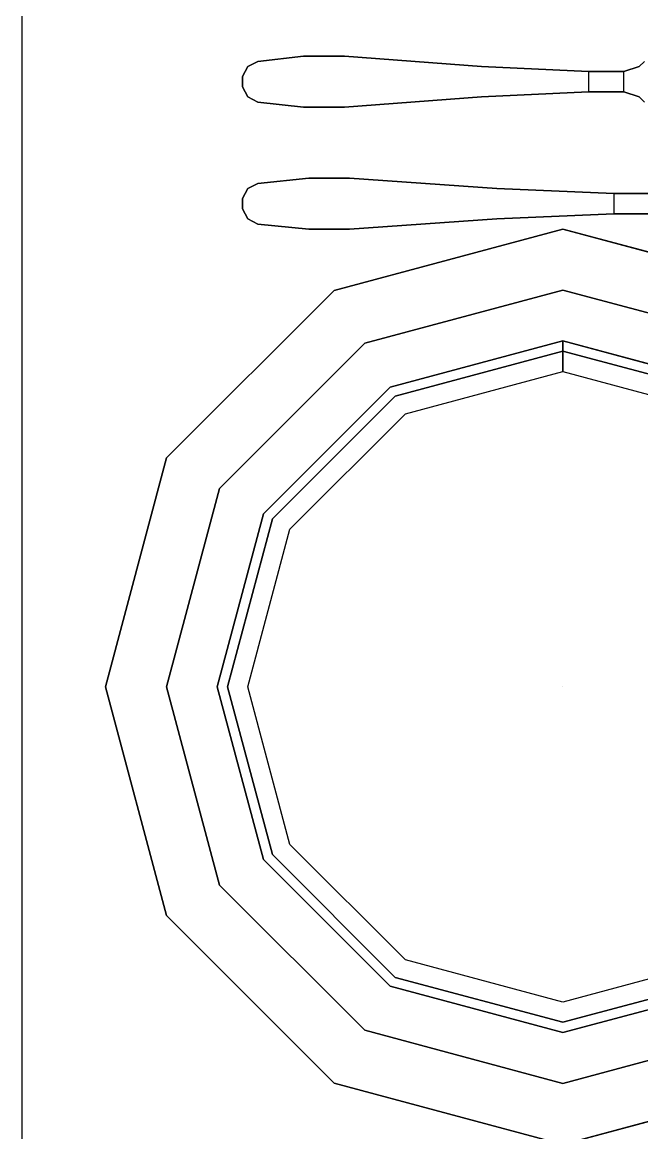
# Model space of a CAD drawing. Extents: x 15.9 to 33.1, y 12.3 to 21.3.
# Drawn here: x 22.1984 to 22.3859, y 14.1018 to 14.438 of the extents above; entities that cross this region are included whole.
import ezdxf

# ---------------------------------------------------------------- set-up
doc = ezdxf.new("R2010")
doc.units = 0
doc.header["$LTSCALE"] = 0.5
doc.header["$MEASUREMENT"] = 0
doc.layers.get('0').update_dxf_attribs({"linetype": 'CONTINUOUS'})

# ---------------------------------------------------------------- blocks, each defined once
blk = doc.blocks.new('A$C403C54AD')
blk.add_line((0.56427, 0.79569, -0.0006), (0.56427, 1.26108, -0.0006))
for points, invisible_edges in [([(0.63253, 1.20693, -0.03017), (0.63253, 1.21616, -0.03017), (0.63561, 1.2177, -0.03041), (0.63561, 1.20539, -0.03041)], 5), ([(0.63253, 1.20693, -0.03481), (0.63253, 1.21616, -0.03481), (0.63561, 1.2177, -0.03505), (0.63561, 1.20539, -0.03505)], 5), ([(0.63561, 1.2177, -0.03041), (0.63561, 1.20539, -0.03041), (0.64946, 1.20385, -0.03045), (0.64946, 1.21924, -0.03045)], 5), ([(0.63561, 1.2177, -0.03505), (0.63561, 1.20539, -0.03505), (0.64946, 1.20385, -0.03508), (0.64946, 1.21924, -0.03508)], 5), ([(0.64946, 1.20385, -0.03045), (0.64946, 1.21924, -0.03045), (0.66178, 1.21924, -0.03012), (0.66178, 1.20385, -0.03012)], 5), ([(0.64946, 1.20385, -0.03508), (0.64946, 1.21924, -0.03508), (0.66178, 1.21924, -0.03476), (0.66178, 1.20385, -0.03476)], 5), ([(0.66178, 1.21924, -0.03012), (0.66178, 1.20385, -0.03012), (0.70334, 1.20693, -0.02774), (0.70334, 1.21616, -0.02774)], 5), ([(0.66178, 1.21924, -0.03476), (0.66178, 1.20385, -0.03476), (0.70334, 1.20693, -0.03082), (0.70334, 1.21616, -0.03082)], 5), ([(0.70334, 1.21616, -0.03082), (0.70334, 1.21616, -0.02774), (0.66178, 1.21924, -0.03012), (0.66178, 1.21924, -0.03476)], 1), ([(0.75105, 1.21616, -0.02926), (0.75105, 1.20693, -0.02926), (0.75259, 1.20539, -0.03031), (0.75259, 1.2177, -0.03031)], 5), ([(0.75105, 1.21616, -0.03205), (0.75105, 1.20693, -0.03205), (0.75259, 1.20539, -0.03339), (0.75259, 1.2177, -0.03339)], 5), ([(0.75105, 1.21616, -0.02926), (0.75105, 1.21616, -0.03205), (0.75259, 1.2177, -0.03339), (0.75259, 1.2177, -0.03031)], 1), ([(0.63099, 1.21308, -0.03034), (0.63099, 1.21001, -0.03034), (0.63253, 1.20693, -0.03017), (0.63253, 1.21616, -0.03017)], 4), ([(0.63099, 1.21308, -0.03447), (0.63099, 1.21001, -0.03447), (0.63253, 1.20693, -0.03481), (0.63253, 1.21616, -0.03481)], 4), ([(0.70334, 1.20693, -0.02774), (0.70334, 1.21616, -0.02774), (0.73566, 1.21462, -0.02483), (0.73566, 1.20847, -0.02483)], 1), ([(0.73566, 1.21462, -0.02483), (0.73566, 1.21462, -0.02742), (0.70334, 1.21616, -0.03082), (0.70334, 1.21616, -0.02774)], 5), ([(0.70334, 1.20693, -0.03082), (0.70334, 1.21616, -0.03082), (0.73566, 1.21462, -0.02742), (0.73566, 1.20847, -0.02742)], 1), ([(0.74643, 1.21462, -0.0295), (0.74643, 1.21462, -0.02691), (0.73566, 1.21462, -0.02483), (0.73566, 1.21462, -0.02742)], 5), ([(0.74643, 1.20847, -0.02691), (0.74643, 1.21462, -0.02691), (0.75105, 1.21616, -0.02926), (0.75105, 1.20693, -0.02926)], 4), ([(0.74643, 1.20847, -0.0295), (0.74643, 1.21462, -0.0295), (0.75105, 1.21616, -0.03205), (0.75105, 1.20693, -0.03205)], 4), ([(0.74643, 1.21462, -0.0295), (0.74643, 1.21462, -0.02691), (0.75105, 1.21616, -0.02926), (0.75105, 1.21616, -0.03205)], 5), ([(0.66178, 1.20385, -0.03476), (0.66178, 1.20385, -0.03012), (0.70334, 1.20693, -0.02774), (0.70334, 1.20693, -0.03082)], 4), ([(0.70334, 1.20693, -0.02774), (0.70334, 1.20693, -0.03082), (0.73566, 1.20847, -0.02742), (0.73566, 1.20847, -0.02483)], 5), ([(0.73566, 1.20847, -0.02742), (0.73566, 1.20847, -0.02483), (0.74643, 1.20847, -0.02691), (0.74643, 1.20847, -0.0295)], 5), ([(0.74643, 1.20847, -0.02691), (0.74643, 1.20847, -0.0295), (0.75105, 1.20693, -0.03205), (0.75105, 1.20693, -0.02926)], 5), ([(0.75105, 1.20693, -0.03205), (0.75105, 1.20693, -0.02926), (0.75259, 1.20539, -0.03031), (0.75259, 1.20539, -0.03339)], 1), ([(0.63253, 1.16999, -0.03017), (0.63253, 1.17922, -0.03017), (0.63561, 1.18076, -0.03041), (0.63561, 1.16845, -0.03041)], 5), ([(0.63253, 1.16999, -0.03481), (0.63253, 1.17922, -0.03481), (0.63561, 1.18076, -0.03505), (0.63561, 1.16845, -0.03505)], 5), ([(0.63561, 1.18076, -0.03041), (0.63561, 1.16845, -0.03041), (0.651, 1.16691, -0.03045), (0.651, 1.1823, -0.03045)], 5), ([(0.63561, 1.18076, -0.03505), (0.63561, 1.16845, -0.03505), (0.651, 1.16691, -0.03508), (0.651, 1.1823, -0.03508)], 5), ([(0.651, 1.16691, -0.03045), (0.651, 1.1823, -0.03045), (0.66332, 1.1823, -0.03012), (0.66332, 1.16691, -0.03012)], 5), ([(0.651, 1.16691, -0.03508), (0.651, 1.1823, -0.03508), (0.66332, 1.1823, -0.03476), (0.66332, 1.16691, -0.03476)], 5), ([(0.66332, 1.1823, -0.03012), (0.66332, 1.16691, -0.03012), (0.70795, 1.16999, -0.02774), (0.70795, 1.17922, -0.02774)], 5), ([(0.66332, 1.1823, -0.03476), (0.66332, 1.16691, -0.03476), (0.70795, 1.16999, -0.03082), (0.70795, 1.17922, -0.03082)], 5), ([(0.70795, 1.17922, -0.03082), (0.70795, 1.17922, -0.02774), (0.66332, 1.1823, -0.03012), (0.66332, 1.1823, -0.03476)], 1), ([(0.63099, 1.17614, -0.03034), (0.63099, 1.17307, -0.03034), (0.63253, 1.16999, -0.03017), (0.63253, 1.17922, -0.03017)], 4), ([(0.63099, 1.17614, -0.03447), (0.63099, 1.17307, -0.03447), (0.63253, 1.16999, -0.03481), (0.63253, 1.17922, -0.03481)], 4), ([(0.70795, 1.16999, -0.02774), (0.70795, 1.17922, -0.02774), (0.74335, 1.17768, -0.02483), (0.74335, 1.17153, -0.02483)], 1), ([(0.74335, 1.17768, -0.02483), (0.74335, 1.17768, -0.02742), (0.70795, 1.17922, -0.03082), (0.70795, 1.17922, -0.02774)], 5), ([(0.70795, 1.16999, -0.03082), (0.70795, 1.17922, -0.03082), (0.74335, 1.17768, -0.02742), (0.74335, 1.17153, -0.02742)], 1), ([(0.75413, 1.17768, -0.0295), (0.75413, 1.17768, -0.02691), (0.74335, 1.17768, -0.02483), (0.74335, 1.17768, -0.02742)], 5), ([(0.66332, 1.16691, -0.03476), (0.66332, 1.16691, -0.03012), (0.70795, 1.16999, -0.02774), (0.70795, 1.16999, -0.03082)], 4), ([(0.70795, 1.16999, -0.02774), (0.70795, 1.16999, -0.03082), (0.74335, 1.17153, -0.02742), (0.74335, 1.17153, -0.02483)], 5), ([(0.74335, 1.17153, -0.02742), (0.74335, 1.17153, -0.02483), (0.75413, 1.17153, -0.02691), (0.75413, 1.17153, -0.0295)], 5)]:
    blk.add_3dface(points, dxfattribs=dict(invisible_edges=invisible_edges))
for points in [[(0.63561, 1.2177, -0.03041), (0.63561, 1.2177, -0.03505), (0.63253, 1.21616, -0.03481), (0.63253, 1.21616, -0.03017)], [(0.64946, 1.21924, -0.03508), (0.64946, 1.21924, -0.03045), (0.63561, 1.2177, -0.03041), (0.63561, 1.2177, -0.03505)], [(0.66178, 1.21924, -0.03012), (0.66178, 1.21924, -0.03476), (0.64946, 1.21924, -0.03508), (0.64946, 1.21924, -0.03045)], [(0.63253, 1.21616, -0.03481), (0.63253, 1.21616, -0.03017), (0.63099, 1.21308, -0.03034), (0.63099, 1.21308, -0.03447)], [(0.73566, 1.21462, -0.02483), (0.73566, 1.20847, -0.02483), (0.74643, 1.20847, -0.02691), (0.74643, 1.21462, -0.02691)], [(0.73566, 1.21462, -0.02742), (0.73566, 1.20847, -0.02742), (0.74643, 1.20847, -0.0295), (0.74643, 1.21462, -0.0295)], [(0.63099, 1.21308, -0.03034), (0.63099, 1.21308, -0.03447), (0.63099, 1.21001, -0.03447), (0.63099, 1.21001, -0.03034)], [(0.63099, 1.21001, -0.03447), (0.63099, 1.21001, -0.03034), (0.63253, 1.20693, -0.03017), (0.63253, 1.20693, -0.03481)], [(0.63253, 1.20693, -0.03017), (0.63253, 1.20693, -0.03481), (0.63561, 1.20539, -0.03505), (0.63561, 1.20539, -0.03041)], [(0.63561, 1.20539, -0.03505), (0.63561, 1.20539, -0.03041), (0.64946, 1.20385, -0.03045), (0.64946, 1.20385, -0.03508)], [(0.64946, 1.20385, -0.03045), (0.64946, 1.20385, -0.03508), (0.66178, 1.20385, -0.03476), (0.66178, 1.20385, -0.03012)], [(0.63561, 1.18076, -0.03041), (0.63561, 1.18076, -0.03505), (0.63253, 1.17922, -0.03481), (0.63253, 1.17922, -0.03017)], [(0.651, 1.1823, -0.03508), (0.651, 1.1823, -0.03045), (0.63561, 1.18076, -0.03041), (0.63561, 1.18076, -0.03505)], [(0.66332, 1.1823, -0.03012), (0.66332, 1.1823, -0.03476), (0.651, 1.1823, -0.03508), (0.651, 1.1823, -0.03045)], [(0.63253, 1.17922, -0.03481), (0.63253, 1.17922, -0.03017), (0.63099, 1.17614, -0.03034), (0.63099, 1.17614, -0.03447)], [(0.74335, 1.17768, -0.02483), (0.74335, 1.17153, -0.02483), (0.75413, 1.17153, -0.02691), (0.75413, 1.17768, -0.02691)], [(0.74335, 1.17768, -0.02742), (0.74335, 1.17153, -0.02742), (0.75413, 1.17153, -0.0295), (0.75413, 1.17768, -0.0295)], [(0.63099, 1.17614, -0.03034), (0.63099, 1.17614, -0.03447), (0.63099, 1.17307, -0.03447), (0.63099, 1.17307, -0.03034)], [(0.63099, 1.17307, -0.03447), (0.63099, 1.17307, -0.03034), (0.63253, 1.16999, -0.03017), (0.63253, 1.16999, -0.03481)], [(0.63253, 1.16999, -0.03017), (0.63253, 1.16999, -0.03481), (0.63561, 1.16845, -0.03505), (0.63561, 1.16845, -0.03041)], [(0.63561, 1.16845, -0.03505), (0.63561, 1.16845, -0.03041), (0.651, 1.16691, -0.03045), (0.651, 1.16691, -0.03508)], [(0.651, 1.16691, -0.03045), (0.651, 1.16691, -0.03508), (0.66332, 1.16691, -0.03476), (0.66332, 1.16691, -0.03012)]]:
    blk.add_3dface(points)
at = {"linetype": 'ByBlock'}
for points, invisible_edges in [([(0.72796, 1.16691, -0.0197), (0.72796, 1.14844, -0.0197), (0.66793, 1.13235, -0.0197), (0.6587, 1.14835, -0.0197)], 5), ([(0.72796, 1.13305, -0.03355), (0.72796, 1.16691, -0.02431), (0.6587, 1.14835, -0.02431), (0.67563, 1.11902, -0.03355)], 5), ([(0.79723, 1.14835, -0.0197), (0.78799, 1.13235, -0.0197), (0.72796, 1.14844, -0.0197), (0.72796, 1.16691, -0.0197)], 5), ([(0.7803, 1.11902, -0.03355), (0.79723, 1.14835, -0.02431), (0.72796, 1.16691, -0.02431), (0.72796, 1.13305, -0.03355)], 5), ([(0.6587, 1.14835, -0.0197), (0.66793, 1.13235, -0.0197), (0.62399, 1.08841, -0.0197), (0.60799, 1.09765, -0.0197)], 5), ([(0.67563, 1.11902, -0.03355), (0.6587, 1.14835, -0.02431), (0.60799, 1.09765, -0.02431), (0.63732, 1.08071, -0.03355)], 5), ([(0.72796, 1.14844, -0.0197), (0.72796, 1.12997, -0.02585), (0.67717, 1.11636, -0.02585), (0.66793, 1.13235, -0.0197)], 5), ([(0.78799, 1.13235, -0.0197), (0.77876, 1.11636, -0.02585), (0.72796, 1.12997, -0.02585), (0.72796, 1.14844, -0.0197)], 5), ([(0.72796, 1.12381, -0.04278), (0.72796, 1.13305, -0.03355), (0.67563, 1.11902, -0.03355), (0.68025, 1.11103, -0.04278)], 4), ([(0.66793, 1.13235, -0.0197), (0.67717, 1.11636, -0.02585), (0.63999, 1.07918, -0.02585), (0.62399, 1.08841, -0.0197)], 5), ([(0.72796, 1.12997, -0.02585), (0.72796, 1.02838, -0.02585), (0.72796, 1.02838, -0.02585), (0.67717, 1.11636, -0.02585)], 5), ([(0.77876, 1.11636, -0.02585), (0.72796, 1.02838, -0.02585), (0.72796, 1.02838, -0.02585), (0.72796, 1.12997, -0.02585)], 5), ([(0.68025, 1.11103, -0.04278), (0.67563, 1.11902, -0.03355), (0.63732, 1.08071, -0.03355), (0.64532, 1.0761, -0.04278)], 5), ([(0.67717, 1.11636, -0.02585), (0.72796, 1.02838, -0.02585), (0.72796, 1.02838, -0.02585), (0.63999, 1.07918, -0.02585)], 5), ([(0.81594, 1.07918, -0.02585), (0.72796, 1.02838, -0.02585), (0.72796, 1.02838, -0.02585), (0.77876, 1.11636, -0.02585)], 5), ([(0.60799, 1.09765, -0.0197), (0.62399, 1.08841, -0.0197), (0.60791, 1.02838, -0.0197), (0.58944, 1.02838, -0.0197)], 5), ([(0.63732, 1.08071, -0.03355), (0.60799, 1.09765, -0.02431), (0.58944, 1.02838, -0.02431), (0.6233, 1.02838, -0.03355)], 5), ([(0.62399, 1.08841, -0.0197), (0.63999, 1.07918, -0.02585), (0.62638, 1.02838, -0.02585), (0.60791, 1.02838, -0.0197)], 5), ([(0.64532, 1.0761, -0.04278), (0.63732, 1.08071, -0.03355), (0.6233, 1.02838, -0.03355), (0.63253, 1.02838, -0.04278)], 5), ([(0.63999, 1.07918, -0.02585), (0.72796, 1.02838, -0.02585), (0.72796, 1.02838, -0.02585), (0.62638, 1.02838, -0.02585)], 5), ([(0.82955, 1.02838, -0.02585), (0.72796, 1.02838, -0.02585), (0.72796, 1.02838, -0.02585), (0.81594, 1.07918, -0.02585)], 5), ([(0.58944, 1.02838, -0.0197), (0.60791, 1.02838, -0.0197), (0.62399, 0.96835, -0.0197), (0.60799, 0.95912, -0.0197)], 5), ([(0.6233, 1.02838, -0.03355), (0.58944, 1.02838, -0.02431), (0.60799, 0.95912, -0.02431), (0.63732, 0.97605, -0.03355)], 5), ([(0.60791, 1.02838, -0.0197), (0.62638, 1.02838, -0.02585), (0.63999, 0.97759, -0.02585), (0.62399, 0.96835, -0.0197)], 5), ([(0.63253, 1.02838, -0.04278), (0.6233, 1.02838, -0.03355), (0.63732, 0.97605, -0.03355), (0.64532, 0.98067, -0.04278)], 5), ([(0.62638, 1.02838, -0.02585), (0.72796, 1.02838, -0.02585), (0.72796, 1.02838, -0.02585), (0.63999, 0.97759, -0.02585)], 5), ([(0.63999, 0.97759, -0.02585), (0.72796, 1.02838, -0.02585), (0.72796, 1.02838, -0.02585), (0.67717, 0.94041, -0.02585)], 5), ([(0.67717, 0.94041, -0.02585), (0.72796, 1.02838, -0.02585), (0.72796, 1.02838, -0.02585), (0.72796, 0.9268, -0.02585)], 5), ([(0.81594, 0.97759, -0.02585), (0.72796, 1.02838, -0.02585), (0.72796, 1.02838, -0.02585), (0.82955, 1.02838, -0.02585)], 5), ([(0.77876, 0.94041, -0.02585), (0.72796, 1.02838, -0.02585), (0.72796, 1.02838, -0.02585), (0.81594, 0.97759, -0.02585)], 5), ([(0.72796, 0.9268, -0.02585), (0.72796, 1.02838, -0.02585), (0.72796, 1.02838, -0.02585), (0.77876, 0.94041, -0.02585)], 5), ([(0.64532, 0.98067, -0.04278), (0.63732, 0.97605, -0.03355), (0.67563, 0.93774, -0.03355), (0.68025, 0.94574, -0.04278)], 5), ([(0.63732, 0.97605, -0.03355), (0.60799, 0.95912, -0.02431), (0.6587, 0.90841, -0.02431), (0.67563, 0.93774, -0.03355)], 5), ([(0.62399, 0.96835, -0.0197), (0.63999, 0.97759, -0.02585), (0.67717, 0.94041, -0.02585), (0.66793, 0.92441, -0.0197)], 5), ([(0.60799, 0.95912, -0.0197), (0.62399, 0.96835, -0.0197), (0.66793, 0.92441, -0.0197), (0.6587, 0.90841, -0.0197)], 5), ([(0.68025, 0.94574, -0.04278), (0.67563, 0.93774, -0.03355), (0.72796, 0.92372, -0.03355), (0.72796, 0.93295, -0.04278)], 5), ([(0.72796, 0.93295, -0.04278), (0.72796, 0.92372, -0.03355), (0.7803, 0.93774, -0.03355), (0.77568, 0.94574, -0.04278)], 5), ([(0.66793, 0.92441, -0.0197), (0.67717, 0.94041, -0.02585), (0.72796, 0.9268, -0.02585), (0.72796, 0.90833, -0.0197)], 5), ([(0.72796, 0.90833, -0.0197), (0.72796, 0.9268, -0.02585), (0.77876, 0.94041, -0.02585), (0.78799, 0.92441, -0.0197)], 5), ([(0.67563, 0.93774, -0.03355), (0.6587, 0.90841, -0.02431), (0.72796, 0.88985, -0.02431), (0.72796, 0.92372, -0.03355)], 5), ([(0.72796, 0.92372, -0.03355), (0.72796, 0.88985, -0.02431), (0.79723, 0.90841, -0.02431), (0.7803, 0.93774, -0.03355)], 5), ([(0.6587, 0.90841, -0.0197), (0.66793, 0.92441, -0.0197), (0.72796, 0.90833, -0.0197), (0.72796, 0.88985, -0.0197)], 5), ([(0.72796, 0.88985, -0.0197), (0.72796, 0.90833, -0.0197), (0.78799, 0.92441, -0.0197), (0.79723, 0.90841, -0.0197)], 5)]:
    blk.add_3dface(points, dxfattribs=dict(at, invisible_edges=invisible_edges))
for points in [[(0.72796, 1.16691, -0.02431), (0.72796, 1.16691, -0.0197), (0.6587, 1.14835, -0.0197), (0.6587, 1.14835, -0.02431)], [(0.79723, 1.14835, -0.02431), (0.79723, 1.14835, -0.0197), (0.72796, 1.16691, -0.0197), (0.72796, 1.16691, -0.02431)], [(0.6587, 1.14835, -0.02431), (0.6587, 1.14835, -0.0197), (0.60799, 1.09765, -0.0197), (0.60799, 1.09765, -0.02431)], [(0.77568, 1.11103, -0.04278), (0.7803, 1.11902, -0.03355), (0.72796, 1.13305, -0.03355), (0.72796, 1.12381, -0.04278)], [(0.60799, 1.09765, -0.02431), (0.60799, 1.09765, -0.0197), (0.58944, 1.02838, -0.0197), (0.58944, 1.02838, -0.02431)], [(0.58944, 1.02838, -0.02431), (0.58944, 1.02838, -0.0197), (0.60799, 0.95912, -0.0197), (0.60799, 0.95912, -0.02431)], [(0.60799, 0.95912, -0.02431), (0.60799, 0.95912, -0.0197), (0.6587, 0.90841, -0.0197), (0.6587, 0.90841, -0.02431)], [(0.6587, 0.90841, -0.02431), (0.6587, 0.90841, -0.0197), (0.72796, 0.88985, -0.0197), (0.72796, 0.88985, -0.02431)], [(0.72796, 0.88985, -0.02431), (0.72796, 0.88985, -0.0197), (0.79723, 0.90841, -0.0197), (0.79723, 0.90841, -0.02431)]]:
    blk.add_3dface(points, dxfattribs=at)

msp = doc.modelspace()

# ---------------------------------------------------------------- block references
msp.add_blockref('A$C403C54AD', (21.63411, 13.20843, 0.0006))

doc.saveas('drawing.dxf')
